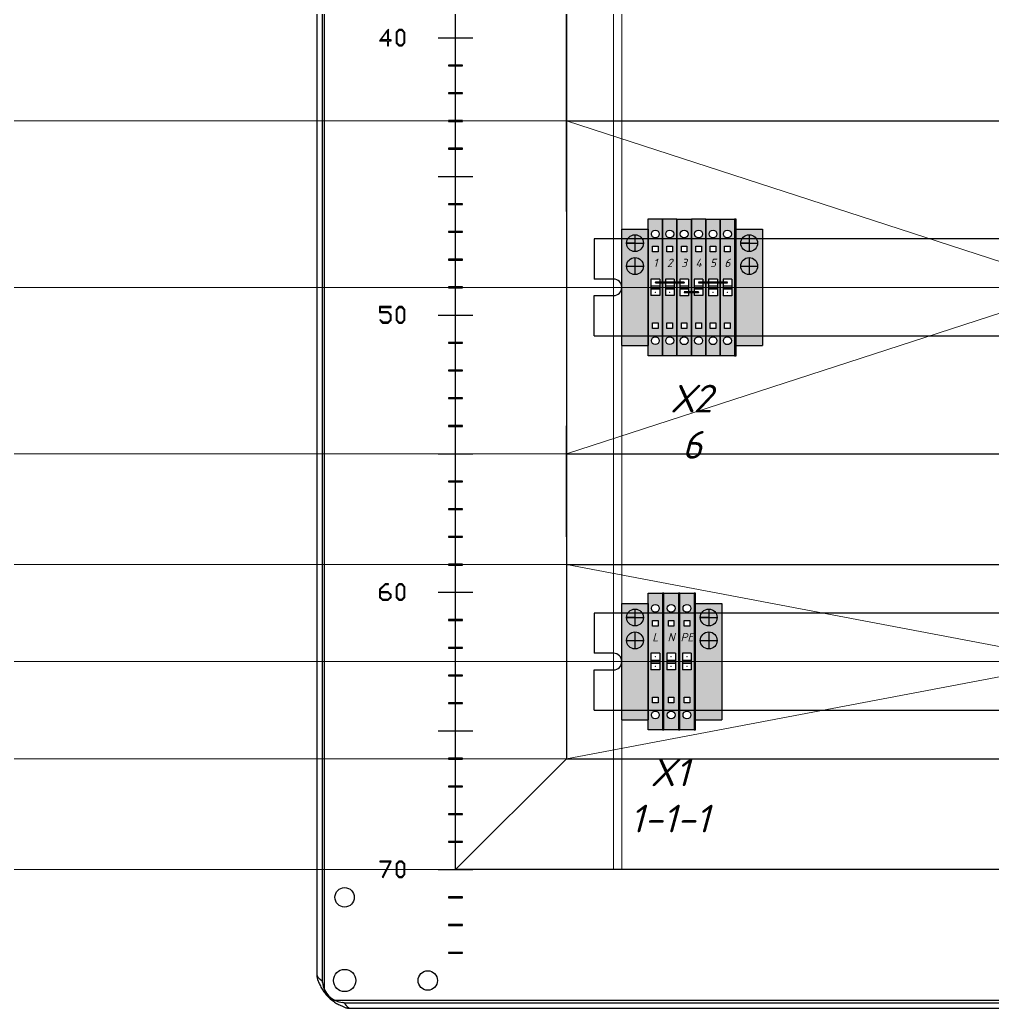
# Model space of a CAD drawing. Header units: millimetres. Extents: x 0 to 53000, y -591 to 24400.
# Drawn here: x 6683.8 to 7035, y 2475 to 2831.5 of the extents above; entities that cross this region are included whole.
import ezdxf
from ezdxf.enums import TextEntityAlignment as Align

# ---------------------------------------------------------------- set-up
doc = ezdxf.new("R2010")
doc.units = ezdxf.units.MM
for name, color, linetype, lineweight in [('КК перф 40х60', 6, 'Continuous', 30), ('Основная', 7, 'Continuous', 30), ('Перемычка', 6, 'Continuous', 140)]:
    doc.layers.add(name, color=color, linetype=linetype, lineweight=lineweight)
doc.layers.add('Привязки', color=2, linetype='Continuous', lineweight=0, plot=False, transparency=0.8)
doc.styles.add('текст', font='isocpeui.ttf')

# ---------------------------------------------------------------- blocks, each defined once
blk = doc.blocks.new('Стопор на DIN')
at = {"layer": 'Основная', "true_color": 0x939598}
h = blk.add_hatch(color=252, dxfattribs=at)
h.dxf.hatch_style = 1
h.paths.add_polyline_path([(0, 21), (-9.5, 21), (-9.5, -21), (0, -21)])
at = {"layer": 'Основная'}
for p, q in [((-9.5, -21), (-9.5, 21)), ((-9.5, 21), (0, 21)), ((-4.75, 18.97), (-4.75, 12.87)), ((0, 21), (0, -21)), ((-4.75, 15.92), (-7.8, 15.92)), ((-7.8, 15.92), (-1.7, 15.92)), ((-4.75, 10.71), (-4.75, 4.6)), ((-7.8, 7.66), (-1.7, 7.66)), ((-9.5, -21), (0, -21))]:
    blk.add_line(p, q, dxfattribs=at)
for centre in [(-4.75, 15.92), (-4.75, 7.66)]:
    blk.add_circle(centre, 3.05, dxfattribs=at)
blk = doc.blocks.new('Заглушка КПИ зеленая 1.5-2.5')
at = {"layer": 'Основная'}
h = blk.add_hatch(color=3, dxfattribs=at)
h.dxf.hatch_style = 1
h.paths.add_polyline_path([(2212.92, 559.35), (2213.42, 559.35), (2213.42, 608.65), (2212.92, 608.65)])
for p, q in [((2212.92, 608.65), (2212.92, 559.35)), ((2213.42, 608.65), (2212.92, 608.65)), ((2213.42, 559.35), (2213.42, 608.65)), ((2212.92, 559.35), (2213.42, 559.35))]:
    blk.add_line(p, q, dxfattribs=at)
blk = doc.blocks.new('КПИ 2-2.5')
at = {"layer": 'Основная'}
for p, q in [((0, -24.65), (0, 24.65)), ((0, 24.65), (5.2, 24.65)), ((5.2, 24.65), (5.2, -24.65)), ((2.6, 3), (1.025, 3)), ((1.025, 3), (1.025, 0)), ((1.025, 0.5), (4.175, 0.5)), ((1.025, 0.5), (4.175, 0.5)), ((1.025, 0), (1.025, -3)), ((4.175, 3), (2.6, 3)), ((4.175, 3), (4.175, 0)), ((4.175, 0), (4.175, -3)), ((4.175, -0.5), (1.025, -0.5)), ((1.025, -0.5), (4.175, -0.5)), ((2.6, -3), (1.025, -3)), ((4.175, -3), (2.6, -3)), ((5.2, -24.65), (0, -24.65))]:
    blk.add_line(p, q, dxfattribs=at)
for points in [[(1.6, 14.825), (3.6, 14.825), (3.6, 12.825), (1.6, 12.825)], [(1.6, -12.825), (3.6, -12.825), (3.6, -14.825), (1.6, -14.825)]]:
    blk.add_lwpolyline(points, close=True, dxfattribs=at)
for centre in [(2.6, 19.2375), (2.6, -19.2375)]:
    blk.add_circle(centre, 1.4187, dxfattribs=at)
blk = doc.blocks.new('КПИ 2-2.5 ЖЗ')
at = {"layer": 'Основная', "true_color": 0x939598}
h = blk.add_hatch(color=252, dxfattribs=at)
h.set_gradient(color1=(19, 103, 52), color2=(200, 201, 45), rotation=45, name='CYLINDER')
h.paths.add_polyline_path([(5.2, 24.65), (0, 24.65), (0, 0), (1.03, 0), (1.03, 3), (2.6, 3), (4.17, 3), (4.17, -3), (5.2, -3)])
h.paths.add_polyline_path([(1.6, 12.82), (1.6, 14.82), (3.6, 14.82), (3.6, 12.82)], flags=16)
edge = h.paths.add_edge_path(flags=16)
edge.add_arc((2.6, 19.24), 1.42, 0, 360)
at = {"layer": 'Основная'}
h = blk.add_hatch(color=256, dxfattribs=at)
h.set_gradient(color1=(200, 201, 45), color2=(19, 103, 52), rotation=45, name='CYLINDER')
h.paths.add_polyline_path([(5.2, 0), (4.17, 0), (4.17, -3), (2.6, -3), (1.03, -3), (1.03, 3), (0, 3), (0, -24.65), (5.2, -24.65)])
h.paths.add_polyline_path([(3.6, -12.82), (3.6, -14.82), (1.6, -14.82), (1.6, -12.82)], flags=16)
edge = h.paths.add_edge_path(flags=16)
edge.add_arc((2.6, -19.24), 1.42, 0, 360)
at = {"layer": 'Привязки'}
for centre in [(2.6, 1.75), (2.6, -1.75)]:
    blk.add_circle(centre, 0.00000908, dxfattribs=at)
for p in [(2.6, 1.75), (2.6, 1.75), (2.6, 1.75), (2.6, 1.75), (2.6, 1.75), (2.6, 1.75), (2.6, -1.75), (2.6, -1.75), (2.6, -1.75), (2.6, -1.75), (2.6, -1.75), (2.6, -1.75)]:
    blk.add_point(p, dxfattribs=at)
at = {"layer": 'Основная'}
blk.add_blockref('КПИ 2-2.5', (0, 0), dxfattribs=at)
blk = doc.blocks.new('КПИ 2-2.5 серая')
at = {"layer": 'Основная', "true_color": 0x939598}
h = blk.add_hatch(color=252, dxfattribs=at)
h.dxf.hatch_style = 1
h.paths.add_polyline_path([(5.2, 24.65), (0, 24.65), (0, -24.65), (5.2, -24.65)])
h.paths.add_polyline_path([(4.17, 3), (4.17, 0), (4.17, -3), (2.6, -3), (1.03, -3), (1.03, 0), (1.03, 3), (2.6, 3)], flags=16)
h.paths.add_polyline_path([(1.6, 12.82), (1.6, 14.82), (3.6, 14.82), (3.6, 12.82)], flags=16)
h.paths.add_polyline_path([(1.18, 19.24, -1), (4.02, 19.24, -1)], flags=16)
h.paths.add_polyline_path([(3.6, -12.82), (3.6, -14.82), (1.6, -14.82), (1.6, -12.82)], flags=16)
h.paths.add_polyline_path([(4.02, -19.24, -1), (1.18, -19.24, -1)], flags=16)
at = {"layer": 'Привязки'}
blk.add_line((0, 0), (5.2, 0), dxfattribs=at)
for centre in [(2.6, 1.75), (2.6, -1.75)]:
    blk.add_circle(centre, 0.00000908, dxfattribs=at)
for p in [(2.6, 1.75), (2.6, 1.75), (2.6, 1.75), (2.6, 1.75), (2.6, 1.75), (2.6, 1.75), (2.6, -1.75), (2.6, -1.75), (2.6, -1.75), (2.6, -1.75), (2.6, -1.75), (2.6, -1.75)]:
    blk.add_point(p, dxfattribs=at)
at = {"layer": 'Основная'}
blk.add_blockref('КПИ 2-2.5', (0, 0), dxfattribs=at)
blk = doc.blocks.new('КПИ 2-2.5 синяя')
at = {"layer": 'Основная', "true_color": 0x22346e}
h = blk.add_hatch(color=159, dxfattribs=at)
h.dxf.hatch_style = 1
h.paths.add_polyline_path([(5.2, 24.65), (0, 24.65), (0, -24.65), (5.2, -24.65)])
h.paths.add_polyline_path([(4.17, 3), (4.17, 0), (4.17, -3), (2.6, -3), (1.03, -3), (1.03, 0), (1.03, 3), (2.6, 3)], flags=16)
h.paths.add_polyline_path([(1.6, 12.82), (1.6, 14.82), (3.6, 14.82), (3.6, 12.82)], flags=16)
h.paths.add_polyline_path([(1.18, 19.24, -1), (4.02, 19.24, -1)], flags=16)
h.paths.add_polyline_path([(3.6, -12.82), (3.6, -14.82), (1.6, -14.82), (1.6, -12.82)], flags=16)
h.paths.add_polyline_path([(4.02, -19.24, -1), (1.18, -19.24, -1)], flags=16)
at = {"layer": 'Привязки'}
for centre in [(2.6, 1.75), (2.6, -1.75)]:
    blk.add_circle(centre, 0.00000908, dxfattribs=at)
for p in [(2.6, 1.75), (2.6, 1.75), (2.6, 1.75), (2.6, 1.75), (2.6, 1.75), (2.6, 1.75), (2.6, -1.75), (2.6, -1.75), (2.6, -1.75), (2.6, -1.75), (2.6, -1.75), (2.6, -1.75)]:
    blk.add_point(p, dxfattribs=at)
at = {"layer": 'Основная'}
blk.add_blockref('КПИ 2-2.5', (0, 0), dxfattribs=at)
blk = doc.blocks.new('Заглушка КПИ синяя 1.5-2.5')
at = {"layer": 'Основная'}
h = blk.add_hatch(color=5, dxfattribs=at)
h.dxf.hatch_style = 1
h.paths.add_polyline_path([(0, -24.65), (0.5, -24.65), (0.5, 24.65), (0, 24.65)])
for p, q in [((0, 24.65), (0, -24.65)), ((0.5, 24.65), (0, 24.65)), ((0.5, -24.65), (0.5, 24.65)), ((0, -24.65), (0.5, -24.65))]:
    blk.add_line(p, q, dxfattribs=at)
blk = doc.blocks.new('Заглушка КПИ серая 1.5-2.5')
at = {"layer": 'Основная', "true_color": 0x939598}
h = blk.add_hatch(color=252, dxfattribs=at)
h.dxf.hatch_style = 1
h.paths.add_polyline_path([(0, -24.65), (0.5, -24.65), (0.5, 24.65), (0, 24.65)])
at = {"layer": 'Основная'}
for p, q in [((0, 24.65), (0, -24.65)), ((0.5, 24.65), (0, 24.65)), ((0.5, -24.65), (0.5, 24.65)), ((0, -24.65), (0.5, -24.65))]:
    blk.add_line(p, q, dxfattribs=at)

msp = doc.modelspace()

# ---------------------------------------------------------------- linework, layer by layer
at = {"layer": 'КК перф 40х60'}
for p, q in [((6840.99248, 2524.99999), (6840.99248, 3175)), ((6880.99248, 3135), (6880.99248, 2564.99999)), ((6880.95949, 2935.00128), (6880.99248, 2685)), ((6880.99248, 2849.99999), (6880.99248, 2564.99999)), ((6880.98149, 2794.99999), (7250.98149, 2794.99999)), ((6880.99248, 2685), (6880.99248, 2565)), ((6880.99248, 2645), (6880.99248, 2685)), ((6880.98149, 2675), (7250.98149, 2675)), ((6880.98149, 2635), (7250.98149, 2635)), ((6880.99248, 2564.99999), (6840.99248, 2524.99999)), ((6880.99248, 2564.99999), (7250.99249, 2564.99999)), ((7290.99249, 2524.99999), (6840.99248, 2524.99999))]:
    msp.add_line(p, q, dxfattribs=at)
at = {"layer": 'Основная', "linetype": 'Continuous'}
for p, q in [((6793.7925, 2480.67862), (6793.7925, 3219.32137)), ((6793.7925, 2480.67862), (6793.7925, 3219.32137)), ((6790.99248, 3213.21365), (6790.99248, 2486.78634)), ((6790.99248, 3213.21365), (6790.99248, 2486.78634)), ((6790.99248, 3212.89998), (6790.99248, 2487.10001)), ((6790.99248, 3212.89998), (6790.99248, 2487.10001)), ((6792.8925, 3215.13706), (6792.8925, 2484.86292)), ((6792.8925, 3215.13706), (6792.8925, 2484.86292)), ((6816.84297, 2828.15113), (6813.56842, 2823.93365)), ((6814.04809, 2824.20507), (6816.48966, 2827.61298)), ((6816.48966, 2827.61298), (6816.48966, 2824.20507)), ((6816.84297, 2824.20741), (6816.84297, 2828.15113)), ((6820.58665, 2828.00139), (6819.54895, 2826.97656)), ((6819.90109, 2826.89115), (6820.74693, 2827.7405)), ((6821.69687, 2828.00139), (6820.58665, 2828.00139)), ((6820.74693, 2827.7405), (6821.5366, 2827.7405)), ((6821.5366, 2827.7405), (6822.40466, 2826.86776)), ((6822.75797, 2826.95199), (6821.69687, 2828.00139)), ((6813.56842, 2823.93365), (6816.48966, 2823.93365)), ((6816.48966, 2824.20507), (6814.04809, 2824.20507)), ((6816.48966, 2823.93365), (6816.48966, 2822.08639)), ((6817.72975, 2824.20741), (6816.84297, 2824.20741)), ((6816.84297, 2823.93365), (6817.72975, 2823.93365)), ((6816.84297, 2822.08639), (6816.84297, 2823.93365)), ((6817.72975, 2823.93365), (6817.72975, 2824.20741)), ((6819.54895, 2826.97656), (6819.54895, 2823.10537)), ((6819.90109, 2823.14631), (6819.90109, 2826.89115)), ((6822.40466, 2826.86776), (6822.40466, 2823.16971)), ((6822.75797, 2823.12877), (6822.75797, 2826.95199)), ((6816.48966, 2822.08639), (6816.84297, 2822.08639)), ((6819.54895, 2823.10537), (6820.58431, 2822.08639)), ((6820.74575, 2822.30165), (6819.90109, 2823.14631)), ((6820.58431, 2822.08639), (6821.69805, 2822.08639)), ((6821.53777, 2822.30165), (6820.74575, 2822.30165)), ((6822.40466, 2823.16971), (6821.53777, 2822.30165)), ((6821.69805, 2822.08639), (6822.75797, 2823.12877)), ((6838.49248, 2815.14999), (6838.49248, 2814.85)), ((6843.49249, 2815.14999), (6838.49248, 2815.14999)), ((6838.49248, 2814.85), (6843.49249, 2814.85)), ((6843.49249, 2814.85), (6843.49249, 2815.14999)), ((6838.49248, 2805.14999), (6838.49248, 2804.84999)), ((6843.49249, 2805.14999), (6838.49248, 2805.14999)), ((6838.49248, 2804.84999), (6843.49249, 2804.84999)), ((6843.49249, 2804.84999), (6843.49249, 2805.14999)), ((6843.49249, 2795.14999), (6838.49248, 2795.14999)), ((6838.49248, 2795.14999), (6838.49248, 2794.85)), ((6843.49249, 2794.85), (6843.49249, 2795.14999)), ((6838.49248, 2794.85), (6843.49249, 2794.85)), ((6843.49249, 2785.14999), (6838.49248, 2785.14999)), ((6838.49248, 2785.14999), (6838.49248, 2784.84999)), ((6838.49248, 2784.84999), (6843.49249, 2784.84999)), ((6843.49249, 2784.84999), (6843.49249, 2785.14999)), ((6843.49249, 2765.15), (6838.49248, 2765.15)), ((6838.49248, 2765.15), (6838.49248, 2764.84999)), ((6838.49248, 2764.84999), (6843.49249, 2764.84999)), ((6843.49249, 2764.84999), (6843.49249, 2765.15)), ((6838.49248, 2755.14999), (6838.49248, 2754.84999)), ((6843.49249, 2755.14999), (6838.49248, 2755.14999)), ((6838.49248, 2754.84999), (6843.49249, 2754.84999)), ((6843.49249, 2754.84999), (6843.49249, 2755.14999)), ((6838.49248, 2745.14999), (6838.49248, 2744.84999)), ((6843.49249, 2745.14999), (6838.49248, 2745.14999)), ((6843.49249, 2744.84999), (6843.49249, 2745.14999)), ((6838.49248, 2744.84999), (6843.49249, 2744.84999)), ((6843.49249, 2735.14999), (6838.49248, 2735.14999)), ((6838.49248, 2735.14999), (6838.49248, 2734.85)), ((6838.49248, 2734.85), (6843.49249, 2734.85)), ((6843.49249, 2734.85), (6843.49249, 2735.14999)), ((6813.63396, 2728.03018), (6813.63396, 2725.87407)), ((6817.72975, 2728.03018), (6813.63396, 2728.03018)), ((6813.98607, 2726.15835), (6813.98607, 2727.75877)), ((6813.98607, 2727.75877), (6817.72975, 2727.75877)), ((6817.72975, 2727.75877), (6817.72975, 2728.03018)), ((6820.58665, 2728.03018), (6819.54895, 2727.00536)), ((6819.90109, 2726.91995), (6820.74693, 2727.7693)), ((6821.69687, 2728.03018), (6820.58665, 2728.03018)), ((6820.74693, 2727.7693), (6821.5366, 2727.7693)), ((6821.5366, 2727.7693), (6822.40466, 2726.89655)), ((6822.75797, 2726.98078), (6821.69687, 2728.03018)), ((6813.63396, 2725.87407), (6816.57272, 2725.87407)), ((6816.73652, 2726.15835), (6813.98607, 2726.15835)), ((6816.57272, 2725.87407), (6817.44313, 2725.0177)), ((6817.79527, 2725.11012), (6816.73652, 2726.15835)), ((6817.44313, 2725.0177), (6817.44313, 2723.24297)), ((6817.79527, 2723.15991), (6817.79527, 2725.11012)), ((6819.54895, 2727.00536), (6819.54895, 2723.13416)), ((6819.90109, 2723.17511), (6819.90109, 2726.91995)), ((6822.40466, 2726.89655), (6822.40466, 2723.1985)), ((6822.75797, 2723.15755), (6822.75797, 2726.98078)), ((6813.84454, 2723.30965), (6813.64916, 2723.14236)), ((6813.64916, 2723.14236), (6814.66929, 2722.11519)), ((6814.83076, 2722.38778), (6813.84454, 2723.30965)), ((6814.66929, 2722.11519), (6816.73534, 2722.11519)), ((6816.57272, 2722.38778), (6814.83076, 2722.38778)), ((6817.44313, 2723.24297), (6816.57272, 2722.38778)), ((6816.73534, 2722.11519), (6817.79527, 2723.15991)), ((6819.54895, 2723.13416), (6820.58431, 2722.11519)), ((6820.74575, 2722.33045), (6819.90109, 2723.17511)), ((6820.58431, 2722.11519), (6821.69805, 2722.11519)), ((6821.53777, 2722.33045), (6820.74575, 2722.33045)), ((6822.40466, 2723.1985), (6821.53777, 2722.33045)), ((6821.69805, 2722.11519), (6822.75797, 2723.15755)), ((6838.49248, 2715.15), (6838.49248, 2714.84999)), ((6843.49249, 2715.15), (6838.49248, 2715.15)), ((6838.49248, 2714.84999), (6843.49249, 2714.84999)), ((6843.49249, 2714.84999), (6843.49249, 2715.15)), ((6843.49249, 2705.14999), (6838.49248, 2705.14999)), ((6838.49248, 2705.14999), (6838.49248, 2704.84999)), ((6838.49248, 2704.84999), (6843.49249, 2704.84999)), ((6843.49249, 2704.84999), (6843.49249, 2705.14999)), ((6838.49248, 2695.14999), (6838.49248, 2694.85)), ((6843.49249, 2695.14999), (6838.49248, 2695.14999)), ((6843.49249, 2694.85), (6843.49249, 2695.14999)), ((6838.49248, 2694.85), (6843.49249, 2694.85)), ((6843.49249, 2685.15), (6838.49248, 2685.15)), ((6838.49248, 2685.15), (6838.49248, 2684.84999)), ((6838.49248, 2684.84999), (6843.49249, 2684.84999)), ((6843.49249, 2684.84999), (6843.49249, 2685.15)), ((6838.49248, 2665.14999), (6838.49248, 2664.85)), ((6843.49249, 2665.14999), (6838.49248, 2665.14999)), ((6838.49248, 2664.85), (6843.49249, 2664.85)), ((6843.49249, 2664.85), (6843.49249, 2665.14999)), ((6843.49249, 2655.15), (6838.49248, 2655.15)), ((6838.49248, 2655.15), (6838.49248, 2654.84999)), ((6838.49248, 2654.84999), (6843.49249, 2654.84999)), ((6843.49249, 2654.84999), (6843.49249, 2655.15)), ((6838.49248, 2645.14999), (6838.49248, 2644.85)), ((6843.49249, 2645.14999), (6838.49248, 2645.14999)), ((6838.49248, 2644.85), (6843.49249, 2644.85)), ((6843.49249, 2644.85), (6843.49249, 2645.14999)), ((6838.49248, 2635.15), (6838.49248, 2634.85)), ((6843.49249, 2635.15), (6838.49248, 2635.15)), ((6838.49248, 2634.85), (6843.49249, 2634.85)), ((6843.49249, 2634.85), (6843.49249, 2635.15)), ((6815.62511, 2628.05898), (6813.63396, 2626.09707)), ((6813.98607, 2626.00698), (6815.78539, 2627.7864)), ((6816.77629, 2628.05898), (6815.62511, 2628.05898)), ((6815.78539, 2627.7864), (6816.77629, 2627.7864)), ((6816.77629, 2627.7864), (6816.77629, 2628.05898)), ((6820.58665, 2628.05898), (6819.54895, 2627.03416)), ((6819.90109, 2626.94874), (6820.74693, 2627.7981)), ((6821.69687, 2628.05898), (6820.58665, 2628.05898)), ((6820.74693, 2627.7981), (6821.5366, 2627.7981)), ((6821.5366, 2627.7981), (6822.40466, 2626.92535)), ((6822.75797, 2627.00959), (6821.69687, 2628.05898)), ((6813.63396, 2626.09707), (6813.63396, 2623.16296)), ((6813.98607, 2625.2372), (6813.98607, 2626.00698)), ((6816.73418, 2625.2372), (6813.98607, 2625.2372)), ((6813.98607, 2623.2039), (6813.98607, 2624.9377)), ((6813.98607, 2624.9377), (6816.57038, 2624.9377)), ((6816.57038, 2624.9377), (6817.44313, 2624.06963)), ((6817.79527, 2624.19014), (6816.73418, 2625.2372)), ((6817.44313, 2624.06963), (6817.44313, 2623.22731)), ((6817.79527, 2623.18636), (6817.79527, 2624.19014)), ((6819.54895, 2627.03416), (6819.54895, 2623.16296)), ((6819.90109, 2623.2039), (6819.90109, 2626.94874)), ((6822.40466, 2626.92535), (6822.40466, 2623.22731)), ((6822.75797, 2623.18636), (6822.75797, 2627.00959)), ((6813.63396, 2623.16296), (6814.66929, 2622.14398)), ((6814.83076, 2622.35925), (6813.98607, 2623.2039)), ((6814.66929, 2622.14398), (6816.73534, 2622.14398)), ((6816.57156, 2622.35925), (6814.83076, 2622.35925)), ((6817.44313, 2623.22731), (6816.57156, 2622.35925)), ((6816.73534, 2622.14398), (6817.79527, 2623.18636)), ((6819.54895, 2623.16296), (6820.58431, 2622.14398)), ((6820.74575, 2622.35925), (6819.90109, 2623.2039)), ((6820.58431, 2622.14398), (6821.69805, 2622.14398)), ((6821.53777, 2622.35925), (6820.74575, 2622.35925)), ((6822.40466, 2623.22731), (6821.53777, 2622.35925)), ((6821.69805, 2622.14398), (6822.75797, 2623.18636)), ((6838.49248, 2615.14999), (6838.49248, 2614.85)), ((6843.49249, 2615.14999), (6838.49248, 2615.14999)), ((6838.49248, 2614.85), (6843.49249, 2614.85)), ((6843.49249, 2614.85), (6843.49249, 2615.14999)), ((6838.49248, 2605.15), (6838.49248, 2604.84999)), ((6843.49249, 2605.15), (6838.49248, 2605.15)), ((6838.49248, 2604.84999), (6843.49249, 2604.84999)), ((6843.49249, 2604.84999), (6843.49249, 2605.15)), ((6838.49248, 2595.14999), (6838.49248, 2594.85)), ((6843.49249, 2595.14999), (6838.49248, 2595.14999)), ((6838.49248, 2594.85), (6843.49249, 2594.85)), ((6843.49249, 2594.85), (6843.49249, 2595.14999)), ((6843.49249, 2585.15), (6838.49248, 2585.15)), ((6838.49248, 2585.15), (6838.49248, 2584.84998)), ((6838.49248, 2584.84998), (6843.49249, 2584.84998)), ((6843.49249, 2584.84998), (6843.49249, 2585.15)), ((6838.49248, 2565.14999), (6838.49248, 2564.85)), ((6843.49249, 2565.14999), (6838.49248, 2565.14999)), ((6838.49248, 2564.85), (6843.49249, 2564.85)), ((6843.49249, 2564.85), (6843.49249, 2565.14999)), ((6838.49248, 2555.15), (6838.49248, 2554.84998)), ((6843.49249, 2555.15), (6838.49248, 2555.15)), ((6838.49248, 2554.84998), (6843.49249, 2554.84998)), ((6843.49249, 2554.84998), (6843.49249, 2555.15)), ((6838.49248, 2545.14998), (6838.49248, 2544.84999)), ((6843.49249, 2545.14998), (6838.49248, 2545.14998)), ((6838.49248, 2544.84999), (6843.49249, 2544.84999)), ((6843.49249, 2544.84999), (6843.49249, 2545.14998)), ((6838.49248, 2535.14999), (6838.49248, 2534.85)), ((6843.49249, 2535.14999), (6838.49248, 2535.14999)), ((6838.49248, 2534.85), (6843.49249, 2534.85)), ((6843.49249, 2534.85), (6843.49249, 2535.14999)), ((6817.83504, 2528.08776), (6813.69595, 2528.08776)), ((6813.69595, 2528.08776), (6813.69595, 2527.81519)), ((6813.69595, 2527.81519), (6817.40452, 2527.81519)), ((6817.40452, 2527.81519), (6814.59443, 2522.27923)), ((6814.86, 2522.17278), (6817.83504, 2528.08776)), ((6820.58665, 2528.08776), (6819.54895, 2527.06295)), ((6819.90109, 2526.97754), (6820.74693, 2527.82691)), ((6821.69687, 2528.08776), (6820.58665, 2528.08776)), ((6820.74693, 2527.82691), (6821.5366, 2527.82691)), ((6821.5366, 2527.82691), (6822.40466, 2526.95414)), ((6822.75797, 2527.0384), (6821.69687, 2528.08776)), ((6819.54895, 2527.06295), (6819.54895, 2523.19175)), ((6819.90109, 2523.2327), (6819.90109, 2526.97754)), ((6822.40466, 2526.95414), (6822.40466, 2523.25609)), ((6822.75797, 2523.21514), (6822.75797, 2527.0384)), ((6814.59443, 2522.27923), (6814.86, 2522.17278)), ((6819.54895, 2523.19175), (6820.58431, 2522.17278)), ((6820.74575, 2522.38804), (6819.90109, 2523.2327)), ((6820.58431, 2522.17278), (6821.69805, 2522.17278)), ((6821.53777, 2522.38804), (6820.74575, 2522.38804)), ((6822.40466, 2523.25609), (6821.53777, 2522.38804)), ((6821.69805, 2522.17278), (6822.75797, 2523.21514)), ((6838.49248, 2515.14998), (6838.49248, 2514.84999)), ((6843.49249, 2515.14998), (6838.49248, 2515.14998)), ((6838.49248, 2514.84999), (6843.49249, 2514.84999)), ((6843.49249, 2514.84999), (6843.49249, 2515.14998)), ((6838.49248, 2505.14999), (6838.49248, 2504.85)), ((6843.49249, 2505.14999), (6838.49248, 2505.14999)), ((6838.49248, 2504.85), (6843.49249, 2504.85)), ((6843.49249, 2504.85), (6843.49249, 2505.14999)), ((6838.49248, 2495.15), (6838.49248, 2494.84998)), ((6843.49249, 2495.15), (6838.49248, 2495.15)), ((6838.49248, 2494.84998), (6843.49249, 2494.84998)), ((6843.49249, 2494.84998), (6843.49249, 2495.15)), ((7335.31384, 2477.79998), (6796.67113, 2477.79998)), ((7335.31384, 2477.79998), (6796.67113, 2477.79998)), ((6800.85544, 2476.89998), (7331.12953, 2476.89998)), ((6800.85544, 2476.89998), (7331.12953, 2476.89998)), ((6802.77882, 2474.99999), (7329.20615, 2474.99999)), ((6802.77882, 2474.99999), (7329.20615, 2474.99999)), ((6803.09249, 2474.99999), (7328.9022, 2474.99999)), ((6803.09249, 2474.99999), (7328.9022, 2474.99999))]:
    msp.add_line(p, q, dxfattribs=at)
at = {"layer": 'Основная'}
for p, q in [((6834.74249, 2824.99999), (6847.24249, 2824.99999)), ((6834.74249, 2774.99999), (6847.24249, 2774.99999)), ((6890.99253, 2752.5), (6890.99253, 2738)), ((7240.99253, 2752.49999), (6890.99253, 2752.49998)), ((6897.99252, 2738), (6890.99253, 2738)), ((6900.99252, 2735), (6900.99252, 2735)), ((6890.99253, 2732), (6897.99252, 2732)), ((6890.99253, 2717.5), (6890.99253, 2732)), ((6834.74248, 2725), (6847.24249, 2725)), ((6890.99253, 2717.49998), (7240.99253, 2717.49998)), ((6834.74248, 2675), (6847.24249, 2675)), ((6834.74248, 2625), (6847.24249, 2625)), ((6890.99803, 2617.5), (6890.99803, 2603)), ((7240.99803, 2617.49999), (6890.99803, 2617.49998)), ((6897.99803, 2603), (6890.99803, 2603)), ((6900.99803, 2600), (6900.99803, 2600)), ((6890.99803, 2597), (6897.99803, 2597)), ((6890.99803, 2582.5), (6890.99803, 2597)), ((6890.99803, 2582.49998), (7240.99803, 2582.49998)), ((6834.74248, 2575), (6847.24249, 2575)), ((6834.74248, 2525), (6847.24249, 2525)), ((6834.74249, 2474.99999), (6847.24249, 2474.99999))]:
    msp.add_line(p, q, dxfattribs=at)
at = {"layer": 'Основная', "linetype": 'Continuous'}
for centre, radius in [((6800.99249, 2514.99999), 3.5), ((6800.99249, 2514.99999), 3.5), ((6800.99249, 2484.99999), 4), ((6800.99249, 2484.99999), 4), ((6800.99249, 2484.99999), 4), ((6800.99249, 2484.99999), 4), ((6830.99249, 2484.99999), 3.5), ((6830.99249, 2484.99999), 3.5)]:
    msp.add_circle(centre, radius, dxfattribs=at)
at = {"layer": 'Основная'}
for centre, start, end in [((6897.99252, 2735), 0, 90), ((6897.99252, 2735), 270, 0), ((6897.99803, 2600), 0, 90), ((6897.99803, 2600), 270, 0)]:
    msp.add_arc(centre, 3, start, end, dxfattribs=at)
at = {"layer": 'Основная', "linetype": 'Continuous'}
for centre, radius, start, end in [((6791.03005, 2484.134), 2, 4.9680091, 21.3748278), ((6791.03005, 2484.134), 2, 4.9680091, 21.3748278), ((6800.99249, 2484.99999), 8, 184.9680091, 265.0319909), ((6800.99249, 2484.99999), 8, 184.9680091, 265.0319909), ((6800.70249, 2484.70999), 8, 210.2597234, 239.7402766), ((6800.70249, 2484.70999), 8, 210.2597234, 239.7402766), ((6800.12649, 2475.03756), 2, 68.6251722, 85.0319909), ((6800.12649, 2475.03756), 2, 68.6251722, 85.0319909)]:
    msp.add_arc(centre, radius, start, end, dxfattribs=at)
for points, knots in [([(6790.99248, 2487.10001), (6790.99412, 2487.05414), (6790.99659, 2486.98535), (6791.01172, 2486.89365), (6791.02709, 2486.82491), (6791.04686, 2486.75614), (6791.07096, 2486.68743), (6791.09928, 2486.61867), (6791.13177, 2486.54991), (6791.1684, 2486.48116), (6791.20899, 2486.41241), (6791.25354, 2486.34365), (6791.3019, 2486.27493), (6791.35399, 2486.20618), (6791.40961, 2486.13742), (6791.46873, 2486.06866), (6791.53117, 2485.99995), (6791.59676, 2485.93118), (6791.66536, 2485.86244), (6791.73682, 2485.79368), (6791.81099, 2485.72493), (6791.88769, 2485.6562), (6791.96671, 2485.58745), (6792.0479, 2485.5187), (6792.13102, 2485.44993), (6792.21595, 2485.38119), (6792.30246, 2485.31245), (6792.39034, 2485.24372), (6792.47937, 2485.17495), (6792.56938, 2485.1062), (6792.66015, 2485.03745), (6792.76785, 2484.95638), (6792.84546, 2484.89819), (6792.8925, 2484.86292)], [0, 0, 0, 0, 0.061498543, 0.092230034, 0.122963653, 0.153694826, 0.184424014, 0.215156992, 0.24588818, 0.276621602, 0.307353204, 0.33808582, 0.368813257, 0.399548385, 0.430278754, 0.461013209, 0.491742599, 0.522473549, 0.553205094, 0.583935771, 0.614670668, 0.645398609, 0.676133376, 0.706866169, 0.737592669, 0.768328797, 0.799054511, 0.829790829, 0.860519078, 0.891252103, 0.921989725, 0.952715178, 1, 1, 1, 1]), ([(6790.99248, 2487.10001), (6790.99412, 2487.05414), (6790.99659, 2486.98535), (6791.01172, 2486.89365), (6791.02709, 2486.82491), (6791.04686, 2486.75614), (6791.07096, 2486.68743), (6791.09928, 2486.61867), (6791.13177, 2486.54991), (6791.1684, 2486.48116), (6791.20899, 2486.41241), (6791.25354, 2486.34365), (6791.3019, 2486.27493), (6791.35399, 2486.20618), (6791.40961, 2486.13742), (6791.46873, 2486.06866), (6791.53117, 2485.99995), (6791.59676, 2485.93118), (6791.66536, 2485.86244), (6791.73682, 2485.79368), (6791.81099, 2485.72493), (6791.88769, 2485.6562), (6791.96671, 2485.58745), (6792.0479, 2485.5187), (6792.13102, 2485.44993), (6792.21595, 2485.38119), (6792.30246, 2485.31245), (6792.39034, 2485.24372), (6792.47937, 2485.17495), (6792.56938, 2485.1062), (6792.66015, 2485.03745), (6792.76785, 2484.95638), (6792.84546, 2484.89819), (6792.8925, 2484.86292)], [0, 0, 0, 0, 0.061498543, 0.092230034, 0.122963653, 0.153694826, 0.184424014, 0.215156992, 0.24588818, 0.276621602, 0.307353204, 0.33808582, 0.368813257, 0.399548385, 0.430278754, 0.461013209, 0.491742599, 0.522473549, 0.553205094, 0.583935771, 0.614670668, 0.645398609, 0.676133376, 0.706866169, 0.737592669, 0.768328797, 0.799054511, 0.829790829, 0.860519078, 0.891252103, 0.921989725, 0.952715178, 1, 1, 1, 1]), ([(6790.99248, 2486.78634), (6791.0132, 2486.45808), (6791.0546, 2485.8021), (6791.40261, 2484.6908), (6791.84499, 2483.90631), (6792.10232, 2483.45)], [0, 0, 0, 0, 0.295274012, 0.590081249, 1, 1, 1, 1]), ([(6790.99248, 2486.78634), (6791.0132, 2486.45808), (6791.0546, 2485.8021), (6791.40261, 2484.6908), (6791.84499, 2483.90631), (6792.10232, 2483.45)], [0, 0, 0, 0, 0.295274012, 0.590081249, 1, 1, 1, 1]), ([(6792.10232, 2483.45), (6792.20525, 2483.17032), (6792.41117, 2482.61079), (6792.935, 2481.65817), (6793.46501, 2481.05272), (6793.7925, 2480.67862)], [0, 0, 0, 0, 0.276354543, 0.552872634, 1, 1, 1, 1]), ([(6792.10232, 2483.45), (6792.20525, 2483.17032), (6792.41117, 2482.61079), (6792.935, 2481.65817), (6793.46501, 2481.05272), (6793.7925, 2480.67862)], [0, 0, 0, 0, 0.276354543, 0.552872634, 1, 1, 1, 1]), ([(6796.67113, 2477.79998), (6796.90151, 2477.59889), (6797.36218, 2477.19679), (6798.25722, 2476.5642), (6798.98905, 2476.28364), (6799.44248, 2476.1098)], [0, 0, 0, 0, 0.275656821, 0.551208631, 1, 1, 1, 1]), ([(6796.67113, 2477.79998), (6796.90151, 2477.59889), (6797.36218, 2477.19679), (6798.25722, 2476.5642), (6798.98905, 2476.28364), (6799.44248, 2476.1098)], [0, 0, 0, 0, 0.275656821, 0.551208631, 1, 1, 1, 1]), ([(6799.44248, 2476.1098), (6799.77073, 2475.92023), (6800.42672, 2475.54137), (6801.53802, 2475.10615), (6802.32251, 2475.03903), (6802.77882, 2474.99999)], [0, 0, 0, 0, 0.295273902, 0.590081419, 1, 1, 1, 1]), ([(6799.44248, 2476.1098), (6799.77073, 2475.92023), (6800.42672, 2475.54137), (6801.53802, 2475.10615), (6802.32251, 2475.03903), (6802.77882, 2474.99999)], [0, 0, 0, 0, 0.295273902, 0.590081419, 1, 1, 1, 1]), ([(6800.85544, 2476.89998), (6800.90131, 2476.83879), (6800.97009, 2476.74702), (6801.06177, 2476.62556), (6801.13051, 2476.53512), (6801.19927, 2476.44553), (6801.26802, 2476.35701), (6801.33678, 2476.26975), (6801.40549, 2476.18393), (6801.47427, 2476.09984), (6801.543, 2476.01755), (6801.61176, 2475.93735), (6801.68052, 2475.8594), (6801.74923, 2475.78383), (6801.818, 2475.71092), (6801.88675, 2475.64073), (6801.9555, 2475.5735), (6802.02426, 2475.50938), (6802.09298, 2475.44846), (6802.16173, 2475.39092), (6802.23048, 2475.33693), (6802.29925, 2475.28658), (6802.36795, 2475.23993), (6802.43673, 2475.19723), (6802.50547, 2475.15842), (6802.57423, 2475.12374), (6802.64298, 2475.09313), (6802.7117, 2475.06679), (6802.78046, 2475.04469), (6802.84921, 2475.02691), (6802.91797, 2475.01356), (6802.99906, 2475.0026), (6803.05723, 2475.00098), (6803.09249, 2474.99999)], [0, 0, 0, 0, 0.061497312, 0.0922201247, 0.1229569243, 0.1536903006, 0.1844210751, 0.2151543511, 0.2458846009, 0.2766126493, 0.3073502645, 0.3380817817, 0.3688151523, 0.3995443797, 0.4302754144, 0.4610095237, 0.4917417453, 0.5224730184, 0.5532012646, 0.583936492, 0.6146685132, 0.6453997904, 0.6761311233, 0.7068613112, 0.7375959304, 0.7683281876, 0.799061566, 0.8297894087, 0.8605210581, 0.8912540723, 0.9219874824, 0.9527210506, 1, 1, 1, 1]), ([(6800.85544, 2476.89998), (6800.90131, 2476.83879), (6800.97009, 2476.74702), (6801.06177, 2476.62556), (6801.13051, 2476.53512), (6801.19927, 2476.44553), (6801.26802, 2476.35701), (6801.33678, 2476.26975), (6801.40549, 2476.18393), (6801.47427, 2476.09984), (6801.543, 2476.01755), (6801.61176, 2475.93735), (6801.68052, 2475.8594), (6801.74923, 2475.78383), (6801.818, 2475.71092), (6801.88675, 2475.64073), (6801.9555, 2475.5735), (6802.02426, 2475.50938), (6802.09298, 2475.44846), (6802.16173, 2475.39092), (6802.23048, 2475.33693), (6802.29925, 2475.28658), (6802.36795, 2475.23993), (6802.43673, 2475.19723), (6802.50547, 2475.15842), (6802.57423, 2475.12374), (6802.64298, 2475.09313), (6802.7117, 2475.06679), (6802.78046, 2475.04469), (6802.84921, 2475.02691), (6802.91797, 2475.01356), (6802.99906, 2475.0026), (6803.05723, 2475.00098), (6803.09249, 2474.99999)], [0, 0, 0, 0, 0.061497312, 0.0922201247, 0.1229569243, 0.1536903006, 0.1844210751, 0.2151543511, 0.2458846009, 0.2766126493, 0.3073502645, 0.3380817817, 0.3688151523, 0.3995443797, 0.4302754144, 0.4610095237, 0.4917417453, 0.5224730184, 0.5532012646, 0.583936492, 0.6146685132, 0.6453997904, 0.6761311233, 0.7068613112, 0.7375959304, 0.7683281876, 0.799061566, 0.8297894087, 0.8605210581, 0.8912540723, 0.9219874824, 0.9527210506, 1, 1, 1, 1])]:
    msp.add_open_spline(points, degree=3, knots=knots, dxfattribs=at)
at = {"layer": 'Перемычка'}
for p, q in [((6913.09249, 2736.75), (6923.49248, 2736.73362)), ((6928.69249, 2736.75), (6939.0925, 2736.73362)), ((6923.49249, 2733.23363), (6928.69248, 2733.25))]:
    msp.add_line(p, q, dxfattribs=at)
at = {"layer": 'Привязки'}
for p, q in [((6897.99248, 3135), (6897.99248, 2524.99999)), ((6900.99248, 3135), (6900.99248, 2524.99999)), ((8088.52201, 2794.99999), (5187.39473, 2794.99999)), ((6880.98149, 2675), (7250.98149, 2794.99999)), ((6880.99248, 2794.99999), (7250.98149, 2675)), ((8088.50006, 2735), (5187.37278, 2735)), ((8088.50006, 2675), (5187.37278, 2675)), ((8088.52201, 2635), (5187.39473, 2635)), ((6880.99248, 2635), (7250.99249, 2564.99999)), ((6880.99249, 2565), (7250.99249, 2635)), ((8088.50556, 2600), (5187.37828, 2600)), ((8088.50002, 2565), (5187.37273, 2565)), ((8088.50002, 2525), (5187.37273, 2525))]:
    msp.add_line(p, q, dxfattribs=at)

# ---------------------------------------------------------------- block references
at = {"layer": 'Основная', "lineweight": -3}
ref = msp.add_blockref('КПИ 2-2.5 серая', (6910.49248, 2600), dxfattribs=at)
ref.add_attrib('№', 'L', dxfattribs={"layer": '0', "height": 3, "style": 'текст'}).set_placement((6913.09248, 2608.825), align=Align.MIDDLE_CENTER)
ref = msp.add_blockref('КПИ 2-2.5 синяя', (6910.49248, 2735), dxfattribs=at)
ref.add_attrib('№', '1', dxfattribs={"layer": '0', "height": 3, "style": 'текст'}).set_placement((6913.09248, 2743.825), align=Align.MIDDLE_CENTER)
ref = msp.add_blockref('КПИ 2-2.5 синяя', (6915.69248, 2735), dxfattribs=at)
ref.add_attrib('№', '2', dxfattribs={"layer": '0', "height": 3, "style": 'текст'}).set_placement((6918.29248, 2743.825), align=Align.MIDDLE_CENTER)
ref = msp.add_blockref('КПИ 2-2.5 синяя', (6920.89248, 2734.98361), dxfattribs=at)
ref.add_attrib('№', '3', dxfattribs={"layer": '0', "height": 3, "style": 'текст'}).set_placement((6923.49248, 2743.80861), align=Align.MIDDLE_CENTER)
ref = msp.add_blockref('КПИ 2-2.5 синяя', (6926.09248, 2735), dxfattribs=at)
ref.add_attrib('№', '4', dxfattribs={"layer": '0', "height": 3, "style": 'текст'}).set_placement((6928.69248, 2743.825), align=Align.MIDDLE_CENTER)
ref = msp.add_blockref('КПИ 2-2.5 синяя', (6931.29248, 2734.98361), dxfattribs=at)
ref.add_attrib('№', '5', dxfattribs={"layer": '0', "height": 3, "style": 'текст'}).set_placement((6933.89248, 2743.80861), align=Align.MIDDLE_CENTER)
ref = msp.add_blockref('КПИ 2-2.5 синяя', (6936.49248, 2734.98361), dxfattribs=at)
ref.add_attrib('№', '6', dxfattribs={"layer": '0', "height": 3, "style": 'текст'}).set_placement((6939.09248, 2743.80861), align=Align.MIDDLE_CENTER)
at = {"layer": 'Основная'}
for name, p in [('Заглушка КПИ синяя 1.5-2.5', (6941.69248, 2734.96723)), ('Заглушка КПИ серая 1.5-2.5', (6915.69248, 2600)), ('Заглушка КПИ синяя 1.5-2.5', (6921.39248, 2600))]:
    msp.add_blockref(name, p, dxfattribs=at)
at = {"layer": 'Основная', "lineweight": -3}
for name, p in [('Стопор на DIN', (6910.49248, 2735.01638)), ('Стопор на DIN', (6951.69248, 2735.01638)), ('Заглушка КПИ зеленая 1.5-2.5', (4714.16898, 2016)), ('Заглушка КПИ зеленая 1.5-2.5', (4714.16898, 2016)), ('Стопор на DIN', (6910.49248, 2600)), ('Стопор на DIN', (6937.09248, 2600))]:
    msp.add_blockref(name, p, dxfattribs=at)
ref = msp.add_blockref('КПИ 2-2.5 синяя', (6916.19248, 2600), dxfattribs=at)
ref.add_attrib('№', 'N', dxfattribs={"layer": '0', "height": 3, "style": 'текст'}).set_placement((6918.79248, 2608.825), align=Align.MIDDLE_CENTER)
ref = msp.add_blockref('КПИ 2-2.5 ЖЗ', (6921.89248, 2600), dxfattribs=at)
ref.add_attrib('№', 'PE', dxfattribs={"layer": '0', "height": 3, "style": 'текст'}).set_placement((6924.49248, 2608.825), align=Align.MIDDLE_CENTER)

# ---------------------------------------------------------------- texts
at = {"layer": 'Основная', "char_height": 10, "attachment_point": 2, "style": 'текст'}
for s, insert in [('Х2\\P6', (6926.34248, 2699.86941)), ('X1\\P1-1-1', (6918.29248, 2565.06813))]:
    msp.add_mtext_dynamic_manual_height_columns(s, width=16, gutter_width=200, heights=[0], dxfattribs=dict(at, insert=insert))

doc.saveas('drawing.dxf')
